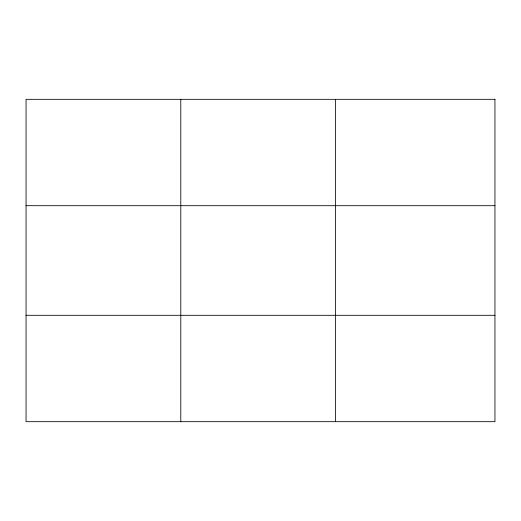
<?xml version="1.0" encoding="UTF-8"?>
<svg xmlns="http://www.w3.org/2000/svg" width="521" height="521" viewBox="0 0 521 521"><rect width="100%" height="100%" fill="white"/><g stroke="black" fill="none" stroke-linecap="round" stroke-linejoin="round"><path stroke-width="0.78" d="M180.787 99.322L180.787 421.678M335.524 99.322L335.524 421.678M26.05 205.697L494.95 205.697M26.05 315.303L494.95 315.303M494.95 99.322L494.95 421.678L26.05 421.678L26.05 99.322L494.95 99.322"/></g></svg>
